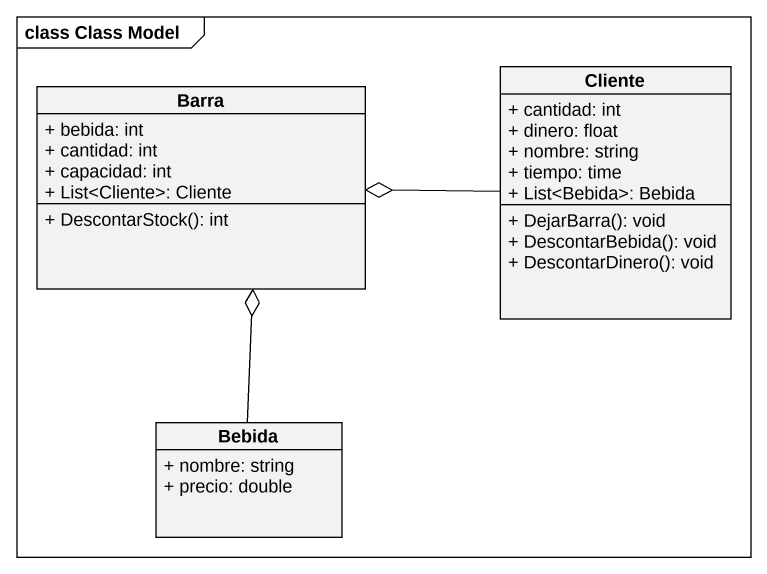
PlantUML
@startuml
mainframe class Class Model
hide circle
hide empty members
skinparam classAttributeIconSize 0
class Barra {
  + bebida: int
  + cantidad: int
  + capacidad: int
  + List<Cliente>: Cliente
  + DescontarStock(): int
}
class Cliente {
  + cantidad: int
  + dinero: float
  + nombre: string
  + tiempo: time
  + List<Bebida>: Bebida
  + DejarBarra(): void
  + DescontarBebida(): void
  + DescontarDinero(): void
}
class Bebida {
  + nombre: string
  + precio: double
}
Cliente -left-o Barra
Bebida -up-o Barra
@enduml
